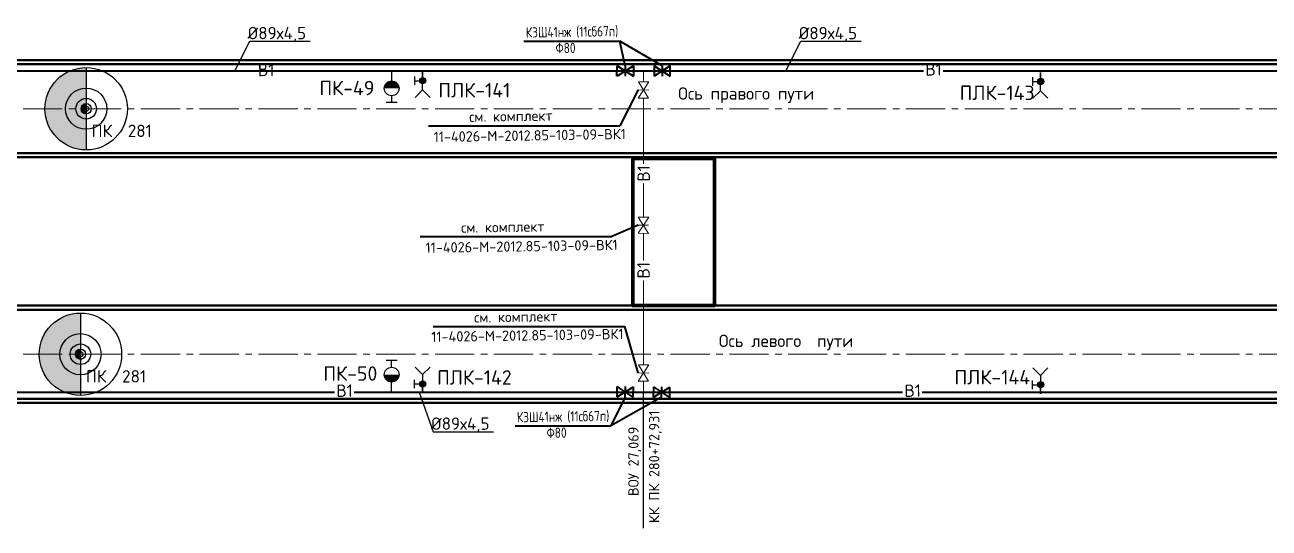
# Paper-space layout 'л2-л8' of a CAD drawing. Header units: millimetres. Extents: x 10032 to 18918, y -3051 to 627.
# Drawn here: x 15026.9 to 15328.9, y 120.3 to 242.4 of the extents above; entities that cross this region are included whole.
import ezdxf

# ---------------------------------------------------------------- set-up
doc = ezdxf.new("R2010")
doc.units = ezdxf.units.MM
doc.header["$LTSCALE"] = 0.5
doc.linetypes.add('CENTER2', pattern=[28.575, 19.05, -3.175, 3.175, -3.175])
for name, color, linetype in [('1_NADPIS', 7, 'Continuous'), ('3_Текст', 7, 'Continuous'), ('ВК_надписи', 7, 'Continuous'), ('ВК_сети', 4, 'Continuous'), ('ГТ_ПК', 2, 'Continuous'), ('ГТ_ПК @ 0.25', 2, 'Continuous'), ('ГТ_ПК @ 0.5', 2, 'Continuous'), ('ГТ_ПК @ 1', 2, 'Continuous'), ('ГТ_ПК @ 2', 2, 'Continuous'), ('ГТ_ПК @ 4', 2, 'Continuous')]:
    doc.layers.add(name, color=color, linetype=linetype)
for name, color, linetype, lineweight in [('1_PK500', 5, 'Continuous', 35), ('А_Конструкции', 4, 'Continuous', 50), ('АР_Оси', 242, 'CENTER2', 18)]:
    doc.layers.add(name, color=color, linetype=linetype, lineweight=lineweight)
doc.styles.add('Стандарт ММП', font='isocpeur.ttf')

# ---------------------------------------------------------------- blocks, each defined once
blk = doc.blocks.new('ПК')
at = {"layer": 'ГТ_ПК'}
blk.add_hatch(color=0, dxfattribs=at).paths.add_polyline_path([(0, -2.5, 0.414214), (2.5, 0, 0.414214), (0, 2.5)])
at = {"layer": 'ГТ_ПК', "color": 0}
blk.add_line((0, -2.5), (0, 2.5), dxfattribs=at)
blk.add_circle((0, 0), 2.5, dxfattribs=at)
blk = doc.blocks.new('*U669')
at = {"layer": 'ГТ_ПК @ 0.25', "extrusion": (9.32183e-09, 7.72587e-22, 1), "xscale": 0.2500000000000061, "yscale": 0.2500000000000053, "zscale": 0.2500000000000053, "rotation": 180}
blk.add_blockref('ПК', (15041.76, 222.06, 0), dxfattribs=at)
at = {"layer": 'ГТ_ПК @ 0.5', "extrusion": (9.32183e-09, 7.72587e-22, 1), "xscale": 0.5000000000000188, "yscale": 0.5000000000000173, "zscale": 0.5000000000000173, "rotation": 180}
blk.add_blockref('ПК', (15041.76, 222.06, 0), dxfattribs=at)
at = {"layer": 'ГТ_ПК @ 1', "extrusion": (9.32183e-09, 7.72587e-22, 1), "rotation": 179.9999999999641}
blk.add_blockref('ПК', (15041.76, 222.06, 0), dxfattribs=at)
at = {"layer": 'ГТ_ПК @ 2', "extrusion": (9.32183e-09, 7.72587e-22, 1), "xscale": 2.000000000000075, "yscale": 2.000000000000069, "zscale": 2.000000000000069, "rotation": 180}
blk.add_blockref('ПК', (15041.76, 222.06, 0), dxfattribs=at)
at = {"layer": 'ГТ_ПК @ 4', "extrusion": (9.32183e-09, 7.72587e-22, 1), "xscale": 4.000000000000097, "yscale": 4.000000000000085, "zscale": 4.000000000000085, "rotation": 180}
blk.add_blockref('ПК', (15041.76, 222.06, 0), dxfattribs=at)
blk = doc.blocks.new('*U672')
at = {"layer": 'ГТ_ПК @ 0.25', "extrusion": (9.32183e-09, 7.72587e-22, 1), "xscale": 0.2500000000000061, "yscale": 0.2500000000000053, "zscale": 0.2500000000000053, "rotation": 180}
blk.add_blockref('ПК', (15040.37, 162.46, 0), dxfattribs=at)
at = {"layer": 'ГТ_ПК @ 0.5', "extrusion": (9.32183e-09, 7.72587e-22, 1), "xscale": 0.5000000000000188, "yscale": 0.5000000000000173, "zscale": 0.5000000000000173, "rotation": 180}
blk.add_blockref('ПК', (15040.37, 162.46, 0), dxfattribs=at)
at = {"layer": 'ГТ_ПК @ 1', "extrusion": (9.32183e-09, 7.72587e-22, 1), "rotation": 179.9999999999641}
blk.add_blockref('ПК', (15040.37, 162.46, 0), dxfattribs=at)
at = {"layer": 'ГТ_ПК @ 2', "extrusion": (9.32183e-09, 7.72587e-22, 1), "xscale": 2.000000000000075, "yscale": 2.000000000000069, "zscale": 2.000000000000069, "rotation": 180}
blk.add_blockref('ПК', (15040.37, 162.46, 0), dxfattribs=at)
at = {"layer": 'ГТ_ПК @ 4', "extrusion": (9.32183e-09, 7.72587e-22, 1), "xscale": 4.000000000000097, "yscale": 4.000000000000085, "zscale": 4.000000000000085, "rotation": 180}
blk.add_blockref('ПК', (15040.37, 162.46, 0), dxfattribs=at)

psp = doc.layouts.new('л2-л8')

# ---------------------------------------------------------------- hatches: boundary and pattern name
at = {"layer": 'ВК_сети', "ltscale": 0.5}
h = psp.add_hatch(color=5, dxfattribs=at)
h.paths.add_polyline_path([(15124.2216, 228.8687, 0.41421356), (15123.4716, 229.6187), (15123.4716, 228.8687)])
h.paths.add_polyline_path([(15124.2216, 228.8687), (15123.4716, 228.8687), (15123.4716, 228.1187, 0.41421356)])
h.paths.add_polyline_path([(15123.4716, 228.8687), (15123.4716, 229.6187, 0.58408052), (15122.8298, 228.4807)])
h.paths.add_polyline_path([(15123.4716, 228.1187), (15123.4716, 228.8687), (15122.8298, 228.4807, 0.26256208)])
h = psp.add_hatch(color=1, dxfattribs=at)
h.paths.add_polyline_path([(15114.1084, 227.0124), (15117.7084, 227.0124, 0.09159777), (15117.5896, 227.6556), (15114.2273, 227.6556, 0.09159777)])
h.paths.add_polyline_path([(15114.2273, 227.6556), (15117.5896, 227.6556, 0.68812614)])
h = psp.add_hatch(color=1, dxfattribs=at)
h.paths.add_polyline_path([(15114.1084, 227.0124), (15117.7084, 227.0124, 0.09159777), (15117.5896, 227.6556), (15114.2273, 227.6556, 0.09159777)])
h.paths.add_polyline_path([(15114.2273, 227.6556), (15117.5896, 227.6556, 0.68812614)])
h = psp.add_hatch(color=5, dxfattribs=at)
h.paths.add_polyline_path([(15274.2224, 228.6675, 0.41421356), (15273.4724, 229.4175), (15273.4724, 228.6675)])
h.paths.add_polyline_path([(15274.2224, 228.6675), (15273.4724, 228.6675), (15273.4724, 227.9175, 0.41421356)])
h.paths.add_polyline_path([(15273.4724, 228.6675), (15273.4724, 229.4175, 0.58408052), (15272.8306, 228.2795)])
h.paths.add_polyline_path([(15273.4724, 227.9175), (15273.4724, 228.6675), (15272.8306, 228.2795, 0.26256208)])
h = psp.add_hatch(color=1, dxfattribs=at)
h.paths.add_polyline_path([(15114.1084, 157.5071), (15117.7084, 157.5071, -0.09159777), (15117.5896, 156.8639), (15114.2273, 156.8639, -0.09159777)])
h.paths.add_polyline_path([(15114.2273, 156.8639), (15117.5896, 156.8639, -0.68812614)])
h = psp.add_hatch(color=1, dxfattribs=at)
h.paths.add_polyline_path([(15114.1084, 157.5071), (15117.7084, 157.5071, -0.09159777), (15117.5896, 156.8639), (15114.2273, 156.8639, -0.09159777)])
h.paths.add_polyline_path([(15114.2273, 156.8639), (15117.5896, 156.8639, -0.68812614)])
h = psp.add_hatch(color=5, dxfattribs=at)
h.paths.add_polyline_path([(15124.2216, 155.2455, -0.41421356), (15123.4716, 154.4955), (15123.4716, 155.2455)])
h.paths.add_polyline_path([(15124.2216, 155.2455), (15123.4716, 155.2455), (15123.4716, 155.9955, -0.41421356)])
h.paths.add_polyline_path([(15123.4716, 155.2455), (15123.4716, 154.4955, -0.58408052), (15122.8298, 155.6335)])
h.paths.add_polyline_path([(15123.4716, 155.9955), (15123.4716, 155.2455), (15122.8298, 155.6335, -0.26256208)])
h = psp.add_hatch(color=5, dxfattribs=at)
h.paths.add_polyline_path([(15274.2224, 155.0442, -0.41421356), (15273.4724, 154.2942), (15273.4724, 155.0442)])
h.paths.add_polyline_path([(15274.2224, 155.0442), (15273.4724, 155.0442), (15273.4724, 155.7942, -0.41421356)])
h.paths.add_polyline_path([(15273.4724, 155.0442), (15273.4724, 154.2942, -0.58408052), (15272.8306, 155.4322)])
h.paths.add_polyline_path([(15273.4724, 155.7942), (15273.4724, 155.0442), (15272.8306, 155.4322, -0.26256208)])

# ---------------------------------------------------------------- linework, layer by layer
at = {"layer": '1_NADPIS', "color": 1, "linetype": 'Continuous'}
psp.add_line((15177.0476, 120.2504, 7.3533), (15177.0476, 153.268, 7.3533), dxfattribs=at)
at = {"layer": 'Defpoints', "color": 6, "linetype": 'Continuous', "lineweight": 140, "elevation": 7.3537}
psp.add_lwpolyline([(15174.4583, 209.954), (15194.2823, 209.954), (15194.2823, 174.2599), (15174.4583, 174.2599)], close=True, dxfattribs=at)
at = {"layer": 'А_Конструкции'}
for p, q in [((14870.8341, 233.8597), (16041.7584, 233.8597)), ((14870.8341, 232.8597), (16041.7584, 232.8597)), ((14870.8341, 211.2597), (16041.7584, 211.2597)), ((14870.8341, 210.2597), (16041.7584, 210.2597)), ((14870.8341, 174.2597), (16041.7584, 174.2597)), ((14870.8341, 173.2597), (16041.7584, 173.2597)), ((14870.8341, 151.6597), (16041.7584, 151.6597)), ((14870.8341, 150.6597), (16041.7584, 150.6597))]:
    psp.add_line(p, q, dxfattribs=at)
at = {"layer": 'АР_Оси', "color": 7}
for p, q in [((14869.2776, 222.0597), (16041.7584, 222.0597)), ((14869.2776, 162.4597), (16041.7584, 162.4597))]:
    psp.add_line(p, q, dxfattribs=at)
at = {"layer": 'ВК_надписи'}
for p, q in [((15077.8285, 231.2513, 0), (15081.4883, 238.449, 0)), ((15081.4883, 238.449, 0), (15096.1277, 238.449, 0)), ((15211.5904, 231.2513, 0), (15215.2501, 238.449, 0)), ((15215.2501, 238.449, 0), (15229.8896, 238.449, 0)), ((15122.5647, 153.2681, 0), (15126.017, 143.637, 0)), ((15126.017, 143.637, 0), (15140.6565, 143.637, 0))]:
    psp.add_line(p, q, dxfattribs=at)
at = {"layer": 'ВК_сети', "color": 2, "lineweight": 40, "ltscale": 0.5}
for p, q in [((15148.0314, 238.467, 0), (15171.2647, 238.467, 0)), ((15172.6158, 232.5105, 7.3533), (15171.2647, 238.467, 0)), ((15181.5911, 232.5105, 7.3533), (15171.2647, 238.467, 0)), ((15175.7881, 226.6176, 7.3533), (15171.336, 217.931, 0)), ((15124.8245, 217.931, 0), (15171.336, 217.931, 0)), ((15175.7685, 193.788, 7.3533), (15169.3705, 191.0207, -0.4846)), ((15122.8589, 191.0207, -0.4846), (15169.3705, 191.0207, -0.4846)), ((15126.0145, 169.2252, 0.2201), (15172.526, 169.2252, 0.2201)), ((15175.7882, 157.9286, 7.3533), (15172.526, 169.2252, 0.2201)), ((15172.5898, 152.1041, 7.3533), (15169.0946, 145.0736, 0)), ((15181.4513, 152.0092, 7.3533), (15169.0946, 145.0736, 0)), ((15145.8613, 145.0736, 0), (15169.0946, 145.0736, 0))]:
    psp.add_line(p, q, dxfattribs=at)
at = {"layer": 'ВК_сети', "color": 1, "ltscale": 0.5}
for p, q in [((15115.9084, 231.2513, 0), (15115.9084, 228.8124, 0)), ((15117.2503, 223.5595, 0), (15114.5665, 223.5595, 0)), ((15117.2503, 223.5595, 0), (15114.5665, 223.5595, 0)), ((15115.9084, 225.2124, 0), (15115.9084, 223.5595, 0)), ((15115.9084, 225.2124, 0), (15115.9084, 223.5595, 0)), ((15117.2503, 160.96, 0), (15114.5665, 160.96, 0)), ((15117.2503, 160.96, 0), (15114.5665, 160.96, 0)), ((15115.9084, 159.3071, 0), (15115.9084, 160.96, 0)), ((15115.9084, 159.3071, 0), (15115.9084, 160.96, 0)), ((15115.9084, 153.2682, 0), (15115.9084, 155.7071, 0)), ((15115.9084, 153.2682, 0), (15115.9084, 155.7071, 0))]:
    psp.add_line(p, q, dxfattribs=at)
at = {"layer": 'ВК_сети', "color": 5, "ltscale": 0.5}
for p, q in [((15121.442, 229.9004, 0), (15121.442, 227.8385, 0)), ((15123.41, 226.6099, 0), (15123.41, 231.0487, 0)), ((15271.4428, 229.6991, 0), (15271.4428, 227.6373, 0)), ((15273.4108, 226.4087, 0), (15273.4108, 230.8474, 0)), ((15121.442, 228.8694, 0), (15123.4716, 228.8694, 0)), ((15123.41, 226.6099, 0), (15121.5858, 224.7857, 0)), ((15123.41, 226.6099, 0), (15125.2342, 224.7857, 0)), ((15271.4428, 228.6682, 0), (15273.4724, 228.6682, 0)), ((15273.4108, 226.4087, 0), (15271.5866, 224.5845, 0)), ((15273.4108, 226.4087, 0), (15275.235, 224.5845, 0)), ((15123.41, 157.5043, 0), (15121.5858, 159.3285, 0)), ((15123.41, 157.5043, 0), (15125.2342, 159.3285, 0)), ((15123.41, 157.5043, 0), (15123.41, 153.0655, 0)), ((15273.4108, 157.303, 0), (15271.5866, 159.1272, 0)), ((15273.4108, 157.303, 0), (15275.235, 159.1272, 0)), ((15273.4108, 157.303, 0), (15273.4108, 152.8643, 0)), ((15121.442, 154.2138, 0), (15121.442, 156.2757, 0)), ((15121.442, 155.2447, 0), (15123.4716, 155.2447, 0)), ((15271.4428, 154.0126, 0), (15271.4428, 156.0744, 0)), ((15271.4428, 155.0435, 0), (15273.4724, 155.0435, 0))]:
    psp.add_line(p, q, dxfattribs=at)
at = {"layer": 'ВК_сети', "color": 1, "lineweight": 30, "ltscale": 0.5, "extrusion": (-3.27269e-07, 1.1423e-06, 1)}
for p, q in [((15123.41, 231.0487, 0), (15123.41, 228.0938, 0)), ((15273.4108, 230.8474, 0), (15273.4108, 227.8925, 0))]:
    psp.add_line(p, q, dxfattribs=at)
at = {"layer": 'ВК_сети', "color": 2, "lineweight": 40, "ltscale": 0.5, "extrusion": (-2.28755e-08, -1.06431e-06, 1)}
for p, q in [((15170.5916, 229.9926, 7.3533), (15170.6457, 232.511, 7.3533)), ((15183.507, 229.9926, 7.3533), (15183.5612, 232.511, 7.3533)), ((15170.6201, 152.1459, 7.3533), (15170.6743, 154.6644, 7.3533)), ((15170.6201, 152.1459, 7.3533), (15174.6135, 154.5797, 7.3533)), ((15174.5594, 152.0613, 7.3533), (15170.6743, 154.6644, 7.3533)), ((15172.5898, 152.1041, 7.3533), (15172.6439, 154.6226, 7.3533)), ((15174.5594, 152.0613, 7.3533), (15174.6135, 154.5797, 7.3533)), ((15183.4209, 151.9664, 7.3533), (15183.4751, 154.4849, 7.3533))]:
    psp.add_line(p, q, dxfattribs=at)
at = {"layer": 'ВК_сети', "color": 2, "lineweight": 40, "ltscale": 0.5, "extrusion": (-1.06675e-13, 1.06455e-06, 1)}
for p, q in [((15174.5859, 232.511, 7.3533), (15170.6457, 229.992, 7.3533)), ((15170.6457, 232.511, 7.3533), (15174.5859, 229.992, 7.3533)), ((15172.6158, 232.5105, 7.3533), (15172.6158, 229.9915, 7.3533)), ((15174.5859, 232.511, 7.3533), (15174.5859, 229.992, 7.3533))]:
    psp.add_line(p, q, dxfattribs=at)
at = {"layer": 'ВК_сети', "color": 5, "lineweight": 18, "ltscale": 0.5}
for p, q in [((15177.0476, 228.5749, 7.3533), (15177.0476, 231.2511, 7.3533)), ((15177.0476, 208.6863, 7.3533), (15177.0476, 224.6345, 7.3533)), ((15177.0476, 195.7451, 7.3533), (15177.0476, 203.8862, 7.3533)), ((15177.0476, 185.1866, 7.3533), (15177.0476, 191.8047, 7.3533)), ((15177.0476, 159.8846, 7.3533), (15177.0476, 180.3865, 7.3533)), ((15177.0476, 153.268, 7.3533), (15177.0476, 155.9442, 7.3533)), ((15177.0476, 153.268, 7.3533), (15177.0476, 155.9442, 7.3533))]:
    psp.add_line(p, q, dxfattribs=at)
at = {"layer": 'ВК_сети', "color": 2, "lineweight": 40, "ltscale": 0.5, "extrusion": (1.06675e-13, 1.06455e-06, 1)}
for p, q in [((15179.621, 232.511, 7.3533), (15179.621, 229.992, 7.3533)), ((15179.621, 232.511, 7.3533), (15183.5612, 229.992, 7.3533)), ((15183.5612, 232.511, 7.3533), (15179.621, 229.992, 7.3533)), ((15181.5911, 232.5105, 7.3533), (15181.5911, 229.9915, 7.3533))]:
    psp.add_line(p, q, dxfattribs=at)
at = {"layer": 'ВК_сети', "color": 1, "lineweight": 30, "ltscale": 0.5}
for p, q in [((15115.9084, 228.2899, -0.0001), (15115.3911, 228.2861, -0.0001)), ((15115.9084, 228.2899, -0.0001), (15115.3911, 228.2861, -0.0001)), ((15115.9055, 228.6919, -0.0001), (15115.9084, 228.2899, -0.0001)), ((15115.9055, 228.6919, -0.0001), (15115.9084, 228.2899, -0.0001)), ((15115.9084, 228.2899, -0.0001), (15116.4258, 228.2937, -0.0001)), ((15115.9084, 228.2899, -0.0001), (15116.4258, 228.2937, -0.0001)), ((15115.9084, 156.2296, -0.0001), (15115.3911, 156.2334, -0.0001)), ((15115.9084, 156.2296, -0.0001), (15115.3911, 156.2334, -0.0001)), ((15115.9055, 155.8276, -0.0001), (15115.9084, 156.2296, -0.0001)), ((15115.9055, 155.8276, -0.0001), (15115.9084, 156.2296, -0.0001)), ((15115.9084, 156.2296, -0.0001), (15116.4258, 156.2258, -0.0001)), ((15115.9084, 156.2296, -0.0001), (15116.4258, 156.2258, -0.0001))]:
    psp.add_line(p, q, dxfattribs=at)
at = {"layer": 'ВК_сети', "color": 5, "lineweight": 18, "ltscale": 0.5, "extrusion": (-6.58679e-07, 4.12574e-07, 1)}
for p, q in [((15175.7675, 224.6476, 7.3533), (15178.3267, 228.5618, 7.3533)), ((15175.7881, 226.6176, 7.3533), (15178.3071, 226.5918, 7.3533)), ((15175.8078, 228.5876, 7.3533), (15178.3267, 228.5618, 7.3533)), ((15175.8078, 228.5876, 7.3533), (15178.2864, 224.6219, 7.3533)), ((15175.7675, 224.6476, 7.3533), (15178.2864, 224.6219, 7.3533)), ((15175.7479, 191.818, 7.3533), (15178.3071, 195.7322, 7.3533)), ((15175.7685, 193.788, 7.3533), (15178.2874, 193.7622, 7.3533)), ((15175.7881, 195.758, 7.3533), (15178.3071, 195.7322, 7.3533)), ((15175.7881, 195.758, 7.3533), (15178.2668, 191.7922, 7.3533)), ((15175.7479, 191.818, 7.3533), (15178.2668, 191.7922, 7.3533))]:
    psp.add_line(p, q, dxfattribs=at)
at = {"layer": 'ВК_сети', "color": 5, "lineweight": 18, "ltscale": 0.5, "extrusion": (-6.67393e-07, -3.98325e-07, 1)}
for p, q in [((15175.7655, 155.9587, 7.3533), (15178.3287, 159.8702, 7.3533)), ((15175.7882, 157.9286, 7.3533), (15178.3071, 157.9002, 7.3533)), ((15175.8098, 159.8986, 7.3533), (15178.3287, 159.8702, 7.3533)), ((15175.8098, 159.8986, 7.3533), (15178.2844, 155.9303, 7.3533)), ((15175.7655, 155.9587, 7.3533), (15178.2844, 155.9303, 7.3533))]:
    psp.add_line(p, q, dxfattribs=at)
at = {"layer": 'ВК_сети', "color": 1, "lineweight": 30, "ltscale": 0.5, "extrusion": (-3.27269e-07, -1.1423e-06, 1)}
for p, q in [((15123.41, 153.0655, 0), (15123.41, 156.0204, 0)), ((15273.4108, 152.8643, 0), (15273.4108, 155.8192, 0))]:
    psp.add_line(p, q, dxfattribs=at)
at = {"layer": 'ВК_сети', "color": 2, "lineweight": 40, "ltscale": 0.5, "extrusion": (-2.28752e-08, -1.06431e-06, 1)}
for p, q in [((15179.4817, 152.0511, 7.3533), (15179.5358, 154.5695, 7.3533)), ((15179.4817, 152.0511, 7.3533), (15183.4751, 154.4849, 7.3533)), ((15183.4209, 151.9664, 7.3533), (15179.5358, 154.5695, 7.3533)), ((15181.4513, 152.0092, 7.3533), (15181.5055, 154.5277, 7.3533))]:
    psp.add_line(p, q, dxfattribs=at)
at = {"layer": 'ВК_сети', "color": 2, "lineweight": 40, "ltscale": 0.5}
for points, elevation in [([(14939.2274, 231.2513), (15119.8573, 231.2513)], 0), ([(15119.8573, 231.2513), (15245.0101, 231.2513)], 0), ([(15174.5859, 231.2513), (15179.621, 231.2513)], 0), ([(15249.8104, 231.2513), (15309.4259, 231.2512)], 0), ([(15309.4259, 231.2515), (15311.8876, 231.2515)], 0), ([(15309.4259, 231.2512), (15315.8278, 231.2515)], 7.3533), ([(15315.8278, 231.2515), (15338.242, 231.2516)], 0), ([(15004.1373, 153.2681), (15102.0275, 153.2681)], 0), ([(15106.8277, 153.2681), (15239.9322, 153.2681)], 0), ([(15170.6442, 153.2683), (15170.6442, 153.2683)], 0), ([(15172.4617, 153.2683), (15172.7579, 153.2683)], 0), ([(15174.5853, 153.268), (15179.5078, 153.268)], 7.3533), ([(15244.7324, 153.2681), (15309.3137, 153.2681)], 0), ([(15309.3137, 153.2681), (15338.1298, 153.2681)], 0)]:
    psp.add_lwpolyline(points, dxfattribs=dict(at, elevation=elevation))
at = {"layer": 'ВК_сети', "color": 5, "lineweight": 18, "ltscale": 0.5}
for points, elevation in [([(15181.5905, 231.2511), (15181.5916, 231.2511)], 7.3533), ([(15307.4553, 231.2509), (15307.4564, 231.2509)], 7.3533), ([(15174.5853, 153.2683), (15177.0461, 153.2683)], 0), ([(15174.5853, 153.2682), (15179.5078, 153.2682)], 0)]:
    psp.add_lwpolyline(points, dxfattribs=dict(at, elevation=elevation))
at = {"layer": 'ВК_сети', "color": 5, "ltscale": 0.5}
for centre in [(15123.4716, 228.8687, 0), (15273.4724, 228.6675, 0), (15123.4716, 155.2455, 0), (15273.4724, 155.0442, 0)]:
    psp.add_circle(centre, 0.75, dxfattribs=at)
at = {"layer": 'ВК_сети', "color": 1, "ltscale": 0.5}
for centre in [(15115.9084, 227.0124, 0), (15115.9084, 227.0124, 0), (15115.9084, 157.5071, 0), (15115.9084, 157.5071, 0)]:
    psp.add_circle(centre, 1.8, dxfattribs=at)

# ---------------------------------------------------------------- block references
at = {"layer": 'ГТ_ПК', "color": 6, "linetype": 'Continuous', "lineweight": 120}
for name in ['*U669', '*U672']:
    psp.add_blockref(name, (0, 0), dxfattribs=at)

# ---------------------------------------------------------------- texts
at = {"layer": '1_NADPIS', "color": 1, "linetype": 'Continuous', "style": 'Стандарт ММП'}
for s, height, rotation, p in [('ПК-49', 3.5, 360, (15098.3581, 225.3354, 0)), ('ПК-50', 3.5, 360, (15099.3275, 156.0305, 0)), ('КК ПК 280+72,931', 2.5, 90, (15180.8926, 121.4801, 7.3533)), ('ВОУ 27,069', 2.5, 90, (15175.8607, 128.0389, 0))]:
    psp.add_text(s, height=height, rotation=rotation, dxfattribs=at).set_placement(p)
at = {"layer": '1_NADPIS', "linetype": 'Continuous', "style": 'Стандарт ММП'}
for s, p in [('ПЛК-141', (15127.2354, 224.7945, 0)), ('ПЛК-143', (15253.7811, 224.1754, 0)), ('ПЛК-142', (15126.9164, 155.0719, 0)), ('ПЛК-144', (15252.5265, 155.136, 0))]:
    psp.add_text(s, height=3.5, rotation=360, dxfattribs=at).set_placement(p)
at = {"layer": '1_PK500', "style": 'Стандарт ММП'}
for p in [(15083.4449, 229.9549, 0), (15245.4717, 230.0836, 0), (15102.489, 152.1004, 0), (15240.3937, 152.1004, 0)]:
    psp.add_text('В1', height=3, rotation=0.560426, dxfattribs=at).set_placement(p)
at = {"layer": '3_Текст', "color": 255, "style": 'Стандарт ММП'}
for s, p in [('Ось правого пути', (15185.4621, 224.2635)), ('Ось левого  пути', (15195.3309, 164.2139, -0.0004))]:
    psp.add_text(s, height=3, dxfattribs=at).set_placement(p)
at = {"layer": '3_Текст', "color": 6, "style": 'Стандарт ММП'}
for s, p in [('см. комплект ', (15134.7584, 218.8509, 0)), ('               11-4026-М-2012.85-103-09-ВК1', (15102.2494, 213.5962, 0)), ('см. комплект ', (15132.7928, 191.9406, -0.4846)), ('               11-4026-М-2012.85-103-09-ВК1', (15100.2839, 186.6858, -0.4846)), ('см. комплект ', (15135.9484, 170.1452, 0.2201)), ('               11-4026-М-2012.85-103-09-ВК1', (15101.677, 165.0666, 0.2201))]:
    psp.add_text(s, height=2.5, rotation=0.881176, dxfattribs=at).set_placement(p)
at = {"layer": 'ВК_надписи', "lineweight": 30, "ltscale": 0.5, "style": 'Стандарт ММП'}
for p in [(15080.9274, 238.9202, 0), (15214.6893, 238.9202, 0), (15125.4561, 144.1082, 0)]:
    psp.add_text('%%C89х4,5', height=3, dxfattribs=at).set_placement(p)
at = {"layer": 'ВК_надписи', "char_height": 3, "attachment_point": 8, "style": 'Стандарт ММП'}
for insert in [(15050.3912, 215.1855), (15049.0071, 155.5855)]:
    psp.add_mtext('ПК  281', dxfattribs=dict(at, insert=insert))
at = {"layer": 'ВК_сети', "color": 2, "lineweight": 40, "ltscale": 0.5, "style": 'Стандарт ММП', "width": 0.8}
for s, p in [('КЗШ41нж (11сб67п)', (15148.4998, 239.3123, 0)), ('Ф80', (15155.7185, 235.514, 0)), ('КЗШ41нж (11сб67п)', (15146.3298, 145.9188, 0)), ('Ф80', (15153.5484, 142.1205, 0))]:
    psp.add_text(s, height=2.5, rotation=0.881176, dxfattribs=at).set_placement(p)
at = {"layer": 'ВК_сети', "color": 5, "lineweight": 18, "ltscale": 0.5, "style": 'Стандарт ММП'}
for p in [(15178.5902, 204.3301, 7.3533), (15178.5395, 180.8307, 7.3533)]:
    psp.add_text('В1', height=3, rotation=89.769634, dxfattribs=at).set_placement(p)

doc.saveas('drawing.dxf')
